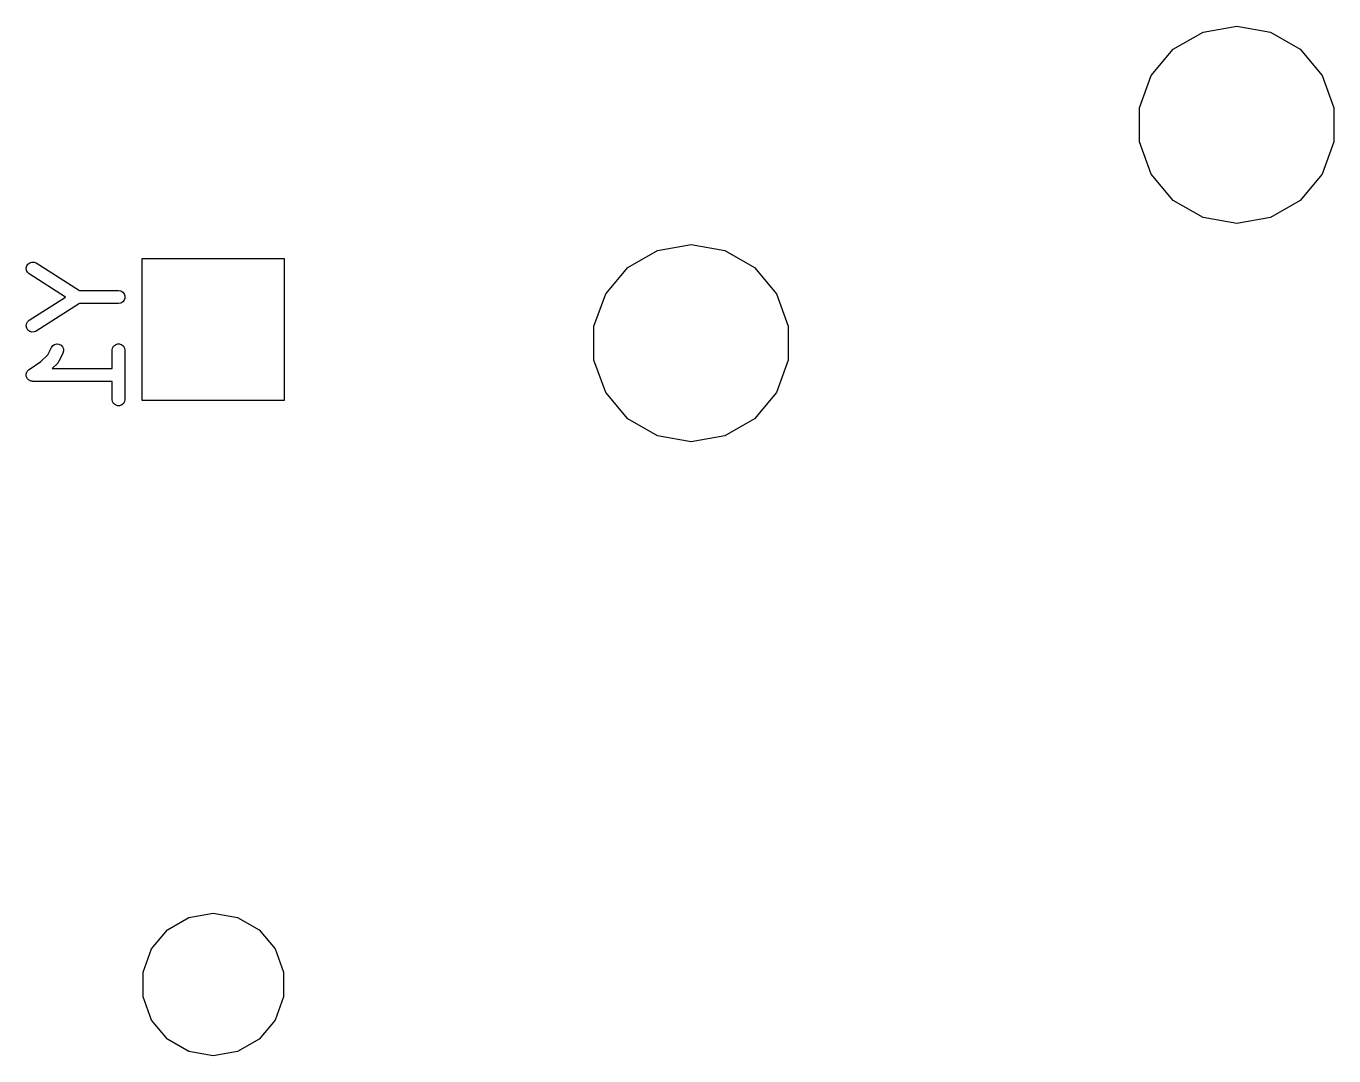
# Model space of a CAD drawing. Extents: x 48 to 327, y -250 to -138.
# Drawn here: x 167.2 to 182.42, y -245.75 to -233.77 of the extents above; entities that cross this region are included whole.
import ezdxf

# ---------------------------------------------------------------- set-up
doc = ezdxf.new("R2010")
doc.units = 0
doc.header["$MEASUREMENT"] = 0
doc.layers.add('BLACK', color=7, linetype='CONTINUOUS')

msp = doc.modelspace()

# ---------------------------------------------------------------- linework, layer by layer
at = {"layer": 'Black'}
for p, q in [((180.552, -234.041), (180.898, -233.842)), ((180.898, -233.842), (181.29, -233.773)), ((181.29, -233.773), (181.682, -233.842)), ((181.682, -233.842), (182.028, -234.041)), ((180.296, -234.346), (180.552, -234.041)), ((182.028, -234.041), (182.284, -234.346)), ((180.16, -234.721), (180.296, -234.346)), ((182.284, -234.346), (182.42, -234.721)), ((180.16, -235.119), (180.16, -234.721)), ((182.42, -234.721), (182.42, -235.119)), ((180.296, -235.494), (180.16, -235.119)), ((182.42, -235.119), (182.284, -235.494)), ((180.552, -235.799), (180.296, -235.494)), ((182.284, -235.494), (182.028, -235.799)), ((180.898, -235.998), (180.552, -235.799)), ((182.028, -235.799), (181.682, -235.998)), ((181.29, -236.067), (180.898, -235.998)), ((181.682, -235.998), (181.29, -236.067)), ((174.548, -236.382), (174.94, -236.313)), ((174.94, -236.313), (175.332, -236.382)), ((168.554, -238.125), (168.554, -236.474)), ((168.554, -236.474), (170.206, -236.474)), ((170.206, -236.474), (170.206, -238.125)), ((174.202, -236.581), (174.548, -236.382)), ((175.332, -236.382), (175.678, -236.581)), ((167.202, -236.587), (167.208, -236.562)), ((167.206, -236.613), (167.202, -236.587)), ((167.218, -236.636), (167.206, -236.613)), ((167.208, -236.562), (167.222, -236.54)), ((167.237, -236.654), (167.218, -236.636)), ((167.222, -236.54), (167.243, -236.524)), ((167.243, -236.524), (167.268, -236.516)), ((167.268, -236.516), (167.294, -236.517)), ((167.294, -236.517), (167.318, -236.527)), ((167.318, -236.527), (167.823, -236.849)), ((173.946, -236.886), (174.202, -236.581)), ((175.678, -236.581), (175.934, -236.886)), ((167.661, -236.924), (167.237, -236.654)), ((167.237, -237.194), (167.661, -236.924)), ((167.823, -236.849), (168.277, -236.849)), ((168.277, -236.849), (168.303, -236.853)), ((168.303, -236.853), (168.326, -236.866)), ((168.326, -236.866), (168.342, -236.886)), ((168.342, -236.886), (168.351, -236.911)), ((168.351, -236.937), (168.342, -236.961)), ((168.351, -236.911), (168.351, -236.937)), ((173.81, -237.261), (173.946, -236.886)), ((175.934, -236.886), (176.07, -237.261)), ((167.823, -236.999), (167.318, -237.32)), ((168.277, -236.999), (167.823, -236.999)), ((168.303, -236.994), (168.277, -236.999)), ((168.326, -236.981), (168.303, -236.994)), ((168.342, -236.961), (168.326, -236.981)), ((167.202, -237.26), (167.206, -237.235)), ((167.206, -237.235), (167.218, -237.211)), ((167.218, -237.211), (167.237, -237.194)), ((167.208, -237.286), (167.202, -237.26)), ((167.222, -237.308), (167.208, -237.286)), ((167.243, -237.324), (167.222, -237.308)), ((167.268, -237.331), (167.243, -237.324)), ((167.294, -237.33), (167.268, -237.331)), ((167.318, -237.32), (167.294, -237.33)), ((173.81, -237.659), (173.81, -237.261)), ((176.07, -237.261), (176.07, -237.659)), ((167.454, -237.594), (167.496, -237.509)), ((167.496, -237.509), (167.512, -237.488)), ((167.512, -237.488), (167.533, -237.474)), ((167.533, -237.474), (167.559, -237.468)), ((167.559, -237.468), (167.584, -237.471)), ((167.584, -237.471), (167.608, -237.483)), ((167.608, -237.483), (167.626, -237.502)), ((167.626, -237.502), (167.636, -237.525)), ((167.638, -237.551), (167.63, -237.576)), ((167.636, -237.525), (167.638, -237.551)), ((168.202, -237.543), (168.207, -237.517)), ((168.202, -237.754), (168.202, -237.543)), ((168.207, -237.517), (168.22, -237.495)), ((168.22, -237.495), (168.24, -237.478)), ((168.24, -237.478), (168.264, -237.469)), ((168.264, -237.469), (168.29, -237.469)), ((168.29, -237.469), (168.315, -237.478)), ((168.315, -237.478), (168.335, -237.495)), ((168.335, -237.495), (168.348, -237.517)), ((168.348, -237.517), (168.352, -237.543)), ((168.352, -237.543), (168.352, -238.114)), ((167.236, -237.766), (167.372, -237.675)), ((167.372, -237.675), (167.454, -237.594)), ((167.569, -237.691), (167.506, -237.754)), ((167.575, -237.681), (167.569, -237.691)), ((167.583, -237.672), (167.575, -237.681)), ((167.63, -237.576), (167.583, -237.672)), ((173.946, -238.034), (173.81, -237.659)), ((176.07, -237.659), (175.934, -238.034)), ((167.203, -237.833), (167.204, -237.825)), ((167.204, -237.837), (167.203, -237.833)), ((167.204, -237.816), (167.205, -237.812)), ((167.204, -237.825), (167.204, -237.816)), ((167.204, -237.842), (167.204, -237.837)), ((167.207, -237.85), (167.204, -237.842)), ((167.205, -237.808), (167.209, -237.799)), ((167.205, -237.812), (167.205, -237.808)), ((167.209, -237.859), (167.207, -237.85)), ((167.209, -237.799), (167.212, -237.791)), ((167.212, -237.791), (167.215, -237.788)), ((167.215, -237.788), (167.217, -237.784)), ((167.217, -237.784), (167.223, -237.778)), ((167.223, -237.778), (167.229, -237.771)), ((167.229, -237.771), (167.233, -237.769)), ((167.233, -237.769), (167.236, -237.766)), ((167.506, -237.754), (168.202, -237.754)), ((167.211, -237.862), (167.209, -237.859)), ((167.212, -237.866), (167.211, -237.862)), ((167.218, -237.873), (167.212, -237.866)), ((167.223, -237.88), (167.218, -237.873)), ((167.227, -237.883), (167.223, -237.88)), ((167.229, -237.886), (167.227, -237.883)), ((167.237, -237.89), (167.229, -237.886)), ((167.244, -237.896), (167.237, -237.89)), ((167.248, -237.897), (167.244, -237.896)), ((167.252, -237.899), (167.248, -237.897)), ((167.261, -237.901), (167.252, -237.899)), ((167.269, -237.903), (167.261, -237.901)), ((167.273, -237.903), (167.269, -237.903)), ((167.277, -237.904), (167.273, -237.903)), ((168.202, -237.904), (167.277, -237.904)), ((168.202, -238.114), (168.202, -237.904)), ((168.207, -238.14), (168.202, -238.114)), ((168.22, -238.162), (168.207, -238.14)), ((168.348, -238.14), (168.335, -238.162)), ((168.352, -238.114), (168.348, -238.14)), ((170.206, -238.125), (168.554, -238.125)), ((174.202, -238.339), (173.946, -238.034)), ((175.934, -238.034), (175.678, -238.339)), ((168.24, -238.179), (168.22, -238.162)), ((168.264, -238.188), (168.24, -238.179)), ((168.29, -238.188), (168.264, -238.188)), ((168.315, -238.179), (168.29, -238.188)), ((168.335, -238.162), (168.315, -238.179)), ((174.548, -238.538), (174.202, -238.339)), ((175.678, -238.339), (175.332, -238.538)), ((174.94, -238.607), (174.548, -238.538)), ((175.332, -238.538), (174.94, -238.607)), ((169.097, -244.141), (169.38, -244.091)), ((169.38, -244.091), (169.663, -244.141)), ((168.847, -244.285), (169.097, -244.141)), ((169.663, -244.141), (169.913, -244.285)), ((168.662, -244.506), (168.847, -244.285)), ((169.913, -244.285), (170.098, -244.506)), ((168.564, -244.776), (168.662, -244.506)), ((170.098, -244.506), (170.196, -244.776)), ((168.564, -245.064), (168.564, -244.776)), ((170.196, -244.776), (170.196, -245.064)), ((168.662, -245.334), (168.564, -245.064)), ((170.196, -245.064), (170.098, -245.334)), ((168.847, -245.555), (168.662, -245.334)), ((170.098, -245.334), (169.913, -245.555)), ((169.097, -245.699), (168.847, -245.555)), ((169.913, -245.555), (169.663, -245.699)), ((169.38, -245.749), (169.097, -245.699)), ((169.663, -245.699), (169.38, -245.749))]:
    msp.add_line(p, q, dxfattribs=at)

doc.saveas('drawing.dxf')
